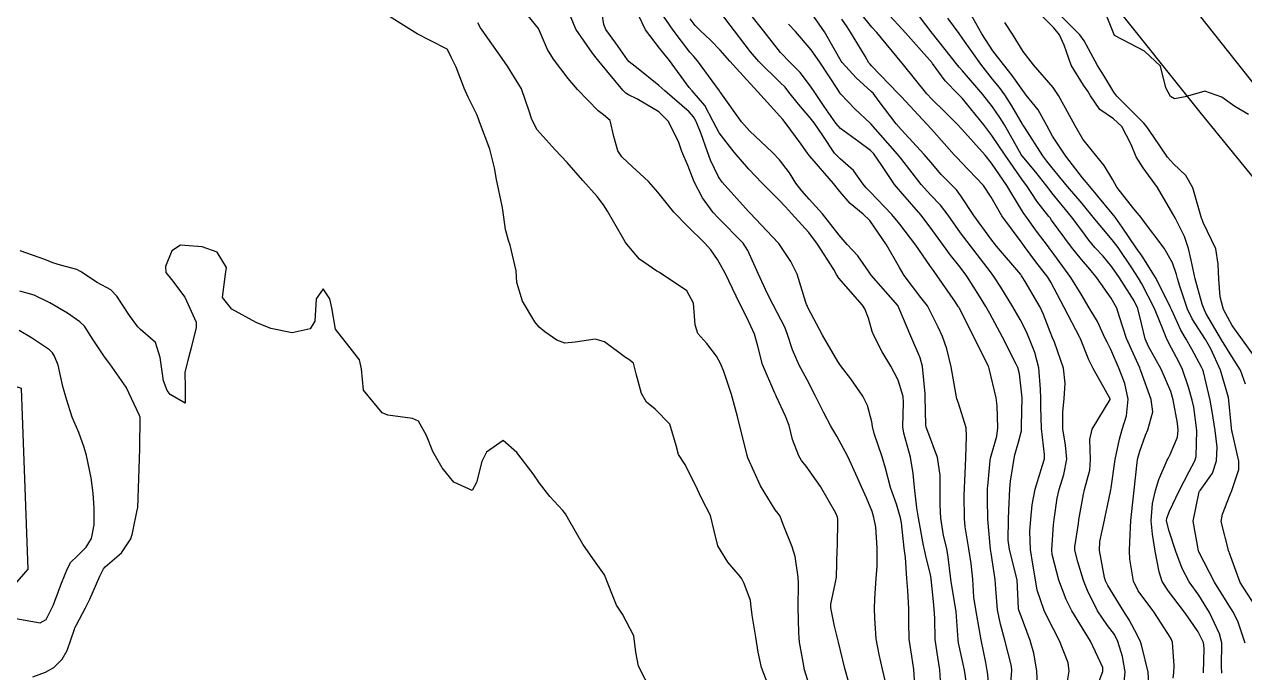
# Model space of a CAD drawing. Header units: metres. Extents: x 298520 to 308411, y 7433745 to 7450750.
# Drawn here: x 300155.9 to 300236.3, y 7449014.9 to 7449057.6 of the extents above; entities that cross this region are included whole.
import ezdxf

# ---------------------------------------------------------------- set-up
doc = ezdxf.new("R2010")
doc.units = ezdxf.units.M
doc.header["$LTSCALE"] = 10
for name, color, linetype in [('Curvas de Nivel 1m', 11, 'Continuous'), ('Curvas de Nivel 5m', 15, 'Continuous'), ('Hidrografia', 140, 'Continuous'), ('Linha Férrea', 251, 'TRACKS')]:
    doc.layers.add(name, color=color, linetype=linetype)
doc.linetypes.add('TRACKS', pattern='A,0.15,[130,ltypeshp.shx,S=0.25,R=0,X=0,Y=0],0.15', length=0.3)

msp = doc.modelspace()

# ---------------------------------------------------------------- linework, layer by layer
at = {"layer": 'Curvas de Nivel 1m', "flags": 128}
for points, elevation in [([(300210.244, 7449014.114), (300209.968, 7449015.123), (300209.538, 7449016.859), (300209.472, 7449017.128), (300209.285, 7449017.928), (300209.052, 7449019.133), (300209.052, 7449019.386), (300209.319, 7449020.714), (300209.397, 7449021.055), (300209.409, 7449021.129), (300209.464, 7449023.006), (300209.471, 7449023.129), (300209.493, 7449025.007), (300209.472, 7449025.129), (300209.375, 7449025.383), (300208.368, 7449027.14), (300207.406, 7449028.492), (300207.117, 7449028.861), (300206.926, 7449029.157), (300206.521, 7449030.251), (300206.286, 7449031.167), (300206.056, 7449031.778), (300205.462, 7449033.054), (300205.406, 7449033.181), (300205.348, 7449033.298), (300204.539, 7449035.19), (300204.211, 7449036.488), (300204.007, 7449037.195), (300203.523, 7449038.244), (300203.037, 7449039.205), (300202.556, 7449040.202), (300202.065, 7449041.215), (300201.572, 7449042.132), (300201.123, 7449042.772), (300200.699, 7449043.233), (300199.599, 7449044.317), (300198.687, 7449045.259), (300197.626, 7449046.575), (300197.02, 7449047.276), (300195.645, 7449048.534), (300195.248, 7449048.895), (300194.99, 7449049.3), (300194.738, 7449050.233), (300194.478, 7449051.308), (300194.043, 7449051.671), (300193.689, 7449051.936), (300192.337, 7449053.334), (300191.714, 7449054.072), (300190.754, 7449055.355), (300190.364, 7449055.985), (300189.753, 7449057.37), (300188.129, 7449059.386)], 694), ([(300214.597, 7449013.702), (300214.506, 7449015.067), (300214.389, 7449015.941), (300214.213, 7449017.071), (300214.177, 7449018.184), (300214.183, 7449019.071), (300214.112, 7449020.275), (300214.053, 7449021.073), (300213.958, 7449022.453), (300213.888, 7449023.075), (300213.697, 7449024.748), (300213.638, 7449025.077), (300213.382, 7449025.966), (300213.08, 7449026.774), (300212.974, 7449027.086), (300212.659, 7449028.344), (300212.435, 7449029.095), (300211.909, 7449030.63), (300211.792, 7449031.105), (300211.74, 7449031.4), (300211.457, 7449032.479), (300211.156, 7449033.113), (300210.363, 7449034.238), (300209.678, 7449035.128), (300209.496, 7449035.399), (300208.503, 7449037.14), (300207.531, 7449038.961), (300207.472, 7449039.091), (300207.445, 7449039.151), (300207.394, 7449039.293), (300206.826, 7449041.161), (300206.407, 7449042.003), (300205.609, 7449043.18), (300205.583, 7449043.212), (300203.698, 7449045.199), (300203.614, 7449045.291), (300201.882, 7449047.218), (300201.636, 7449047.571), (300201.096, 7449048.677), (300200.901, 7449049.231), (300200.488, 7449050.421), (300200.15, 7449051.243), (300199.983, 7449051.542), (300199.689, 7449051.861), (300198.095, 7449053.266), (300197.708, 7449053.609), (300196.22, 7449054.791), (300195.731, 7449055.175), (300195.631, 7449055.292), (300194.851, 7449056.41), (300194.204, 7449057.313), (300194.073, 7449057.632), (300193.81, 7449059.319)], 696), ([(300216.299, 7449013.987), (300216.242, 7449015.045), (300216.1, 7449015.886), (300215.93, 7449017.05), (300215.895, 7449018.449), (300215.865, 7449019.052), (300215.808, 7449019.552), (300215.659, 7449021.055), (300215.614, 7449021.344), (300215.337, 7449022.453), (300215.192, 7449023.062), (300215.159, 7449023.249), (300214.819, 7449025.066), (300214.71, 7449025.736), (300214.566, 7449027.068), (300214.466, 7449028.005), (300214.289, 7449029.071), (300213.855, 7449030.658), (300213.786, 7449031.077), (300213.842, 7449032.693), (300213.813, 7449033.076), (300213.479, 7449034.158), (300213.002, 7449035.087), (300212.435, 7449036.029), (300211.879, 7449037.105), (300211.778, 7449037.368), (300211.524, 7449038.254), (300211.292, 7449038.865), (300211.121, 7449039.106), (300209.559, 7449040.895), (300209.418, 7449041.131), (300209.241, 7449041.458), (300208.164, 7449043.144), (300207.594, 7449043.899), (300206.439, 7449045.168), (300206.047, 7449045.603), (300205.622, 7449046.072), (300204.497, 7449047.191), (300203.642, 7449048.093), (300202.677, 7449049.21), (300201.672, 7449050.487), (300201.285, 7449051.226), (300200.74, 7449052.281), (300199.903, 7449053.247), (300199.706, 7449053.47), (300198.395, 7449055.263), (300197.741, 7449056.078), (300196.811, 7449057.279), (300195.965, 7449059.094)], 697), ([(300217.964, 7449014.3), (300217.862, 7449015.024), (300217.466, 7449016.833), (300217.436, 7449017.028), (300217.301, 7449018.877), (300217.28, 7449019.03), (300216.993, 7449020.708), (300216.951, 7449021.036), (300216.787, 7449022.488), (300216.685, 7449023.04), (300216.484, 7449023.915), (300216.305, 7449025.046), (300216.254, 7449025.919), (300216.252, 7449027.047), (300216.253, 7449027.899), (300216.079, 7449029.05), (300215.438, 7449030.763), (300215.335, 7449031.061), (300215.319, 7449031.187), (300215.273, 7449033.062), (300215.263, 7449033.265), (300215.083, 7449035.064), (300214.926, 7449035.638), (300214.325, 7449037.072), (300213.531, 7449038.928), (300213.486, 7449039.034), (300213.455, 7449039.081), (300212.816, 7449039.815), (300211.698, 7449041.099), (300211.565, 7449041.284), (300210.825, 7449042.361), (300210.125, 7449043.122), (300209.592, 7449043.725), (300208.489, 7449045.141), (300207.623, 7449046.11), (300207.123, 7449046.652), (300206.741, 7449047.163), (300206.306, 7449047.837), (300205.648, 7449048.705), (300205.193, 7449049.185), (300203.674, 7449050.61), (300203.145, 7449051.205), (300201.787, 7449053.134), (300201.727, 7449053.22), (300201.703, 7449053.255), (300200.248, 7449055.242), (300200.005, 7449055.515), (300199.738, 7449055.806), (300198.644, 7449057.261), (300197.765, 7449058.527)], 698), ([(300231.628, 7449014.483), (300231.669, 7449014.864), (300231.698, 7449015.304), (300231.579, 7449016.865), (300231.491, 7449017.082), (300231.279, 7449017.432), (300230.344, 7449018.879), (300229.313, 7449020.249), (300229.009, 7449020.895), (300228.774, 7449022.336), (300228.741, 7449022.899), (300228.757, 7449023.494), (300228.833, 7449024.898), (300228.997, 7449026.504), (300229.052, 7449026.895), (300229.244, 7449028.725), (300229.267, 7449028.892), (300229.292, 7449029.014), (300229.422, 7449029.472), (300229.802, 7449030.522), (300229.959, 7449030.885), (300230.272, 7449032.065), (300230.164, 7449032.883), (300229.491, 7449034.785), (300229.451, 7449034.89), (300229.416, 7449034.968), (300228.552, 7449036.9), (300228.081, 7449038.351), (300227.899, 7449038.906), (300227.543, 7449039.574), (300226.591, 7449040.925), (300226.126, 7449041.489), (300225.575, 7449042.116), (300224.907, 7449042.947), (300223.601, 7449044.731), (300223.505, 7449044.865), (300223.426, 7449044.963), (300222.633, 7449045.985), (300221.962, 7449046.985), (300221.821, 7449047.174), (300221.637, 7449047.417), (300220.548, 7449049.001), (300219.672, 7449050.3), (300219.134, 7449051.015), (300217.7, 7449052.776), (300217.578, 7449052.908), (300217.442, 7449053.034), (300216.577, 7449053.913), (300215.751, 7449055.06), (300215.723, 7449055.096), (300213.978, 7449057.078), (300213.755, 7449057.328), (300212.13, 7449059.096)], 706), ([(300233.625, 7449014.836), (300233.663, 7449016.442), (300233.614, 7449016.837), (300233.28, 7449017.555), (300232.751, 7449018.312), (300232.365, 7449018.854), (300231.313, 7449020.234), (300230.895, 7449020.874), (300230.691, 7449021.514), (300230.431, 7449022.879), (300230.251, 7449023.99), (300230.163, 7449024.882), (300230.249, 7449026.017), (300230.461, 7449026.879), (300230.679, 7449027.598), (300231.217, 7449028.872), (300231.287, 7449028.999), (300231.419, 7449029.26), (300231.902, 7449030.397), (300231.958, 7449030.862), (300231.906, 7449031.322), (300231.624, 7449032.868), (300231.471, 7449033.413), (300230.833, 7449034.877), (300230.002, 7449036.391), (300229.773, 7449036.887), (300229.523, 7449037.904), (300229.282, 7449038.893), (300229.048, 7449039.387), (300228.085, 7449040.905), (300227.57, 7449041.649), (300227.006, 7449042.347), (300226.462, 7449042.927), (300226.053, 7449043.399), (300225.594, 7449044.037), (300224.927, 7449044.947), (300223.626, 7449046.522), (300223.433, 7449046.765), (300223.285, 7449046.965), (300222.553, 7449047.888), (300221.653, 7449048.963), (300221.632, 7449048.99), (300221.599, 7449049.045), (300220.488, 7449051.002), (300220.186, 7449051.501), (300219.695, 7449052.21), (300219.059, 7449053.016), (300217.718, 7449054.584), (300217.512, 7449054.824), (300217.336, 7449055.036), (300215.753, 7449057.038), (300215.736, 7449057.06), (300215.667, 7449057.147), (300214.195, 7449059.076)], 707), ([(300236.378, 7449016.809), (300235.904, 7449018.197), (300235.601, 7449018.817), (300235.3, 7449019.306), (300234.349, 7449020.83), (300233.342, 7449022.778), (300233.321, 7449022.819), (300233.314, 7449022.84), (300233.294, 7449022.89), (300232.932, 7449024.847), (300233.344, 7449026.792), (300233.366, 7449026.84), (300233.393, 7449026.882), (300234.208, 7449028.029), (300234.478, 7449028.829), (300234.52, 7449029.736), (300234.399, 7449030.83), (300234.205, 7449032.083), (300234.073, 7449032.834), (300233.613, 7449034.717), (300233.573, 7449034.839), (300233.495, 7449035.008), (300232.859, 7449036.203), (300232.478, 7449036.856), (300232.127, 7449037.469), (300231.532, 7449038.772), (300231.488, 7449038.87), (300231.451, 7449038.954), (300230.506, 7449040.881), (300229.577, 7449042.346), (300229.189, 7449042.894), (300228.252, 7449044.248), (300227.8, 7449044.908), (300227.607, 7449045.159), (300226.126, 7449046.933), (300225.905, 7449047.205), (300225.639, 7449047.523), (300224.538, 7449048.951), (300223.673, 7449050.27), (300223.296, 7449050.966), (300222.717, 7449051.998), (300221.937, 7449052.978), (300221.706, 7449053.27), (300221.001, 7449054.276), (300220.436, 7449054.999), (300219.736, 7449055.893), (300219.003, 7449057.017), (300218.011, 7449058.787)], 709), ([(300236.39, 7449033.9), (300236.054, 7449034.814), (300235.502, 7449035.726), (300234.806, 7449036.827), (300233.779, 7449038.589), (300233.657, 7449038.839), (300233.538, 7449039.168), (300233.08, 7449040.847), (300232.806, 7449042.082), (300232.63, 7449042.854), (300232.366, 7449043.634), (300231.754, 7449044.868), (300231.607, 7449045.14), (300230.597, 7449046.88), (300229.646, 7449048.178), (300229.185, 7449048.895), (300228.849, 7449049.714), (300228.238, 7449050.904), (300227.688, 7449051.409), (300226.784, 7449052.014), (300226.159, 7449052.933), (300226.001, 7449053.231), (300225.71, 7449053.628), (300224.902, 7449054.948), (300224.432, 7449056.263), (300224.12, 7449056.956), (300223.757, 7449057.411), (300222.211, 7449058.976)], 711), ([(300237.495, 7449035.019), (300236.198, 7449036.813), (300235.522, 7449037.765), (300234.953, 7449038.826), (300234.721, 7449039.652), (300234.637, 7449040.829), (300234.591, 7449041.811), (300234.442, 7449042.831), (300233.6, 7449044.561), (300233.527, 7449044.766), (300233.502, 7449044.842), (300233.44, 7449045.007), (300232.92, 7449046.851), (300232.462, 7449047.678), (300231.649, 7449048.446), (300231.246, 7449048.874), (300230.317, 7449050.24), (300229.881, 7449050.888), (300229.685, 7449051.116), (300227.902, 7449052.908), (300227.706, 7449053.173), (300227.055, 7449054.259), (300226.636, 7449054.926), (300225.747, 7449056.557), (300225.461, 7449056.943), (300223.77, 7449058.652)], 712), ([(300205.224, 7449013.246), (300204.467, 7449015.188), (300204.24, 7449016.214), (300204.101, 7449017.192), (300203.848, 7449018.641), (300203.79, 7449019.195), (300203.737, 7449019.626), (300203.318, 7449020.745), (300203.169, 7449021.05), (300203.064, 7449021.204), (300202.259, 7449022.143), (300201.59, 7449023.218), (300201.358, 7449024.22), (300201.099, 7449025.224), (300200.516, 7449026.365), (300200.122, 7449027.239), (300199.413, 7449028.617), (300199.001, 7449029.254), (300198.845, 7449029.839), (300198.429, 7449031.26), (300197.453, 7449032.254), (300196.886, 7449032.707), (300196.564, 7449033.283), (300196.2, 7449034.571), (300196.018, 7449035.292), (300195.718, 7449035.52), (300195.497, 7449035.667), (300194.123, 7449036.697), (300193.508, 7449036.872), (300192.174, 7449036.666), (300191.505, 7449036.595), (300190.969, 7449036.809), (300190.177, 7449037.36), (300189.813, 7449037.663), (300189.519, 7449038.008), (300188.708, 7449039.378), (300188.327, 7449040.607), (300188.284, 7449041.383), (300187.902, 7449043.064), (300187.785, 7449043.388), (300187.594, 7449044.114), (300187.401, 7449045.392), (300187.356, 7449045.652), (300187, 7449047.396), (300186.858, 7449048.181), (300186.547, 7449049.401), (300185.879, 7449051.209), (300185.8, 7449051.409), (300185.686, 7449051.7), (300185.113, 7449052.835), (300184.847, 7449053.423), (300184.336, 7449054.819), (300184.023, 7449055.436), (300183.929, 7449055.631), (300183.739, 7449055.999), (300182.61, 7449056.586), (300181.748, 7449057.017), (300181.059, 7449057.467), (300179.761, 7449058.281)], 692), ([(300207.893, 7449013.143), (300207.293, 7449015.108), (300207.282, 7449015.15), (300207.254, 7449015.297), (300206.975, 7449016.86), (300206.944, 7449017.155), (300206.928, 7449017.506), (300206.878, 7449019.156), (300206.902, 7449020.74), (300206.898, 7449021.156), (300206.699, 7449022.522), (300206.501, 7449023.163), (300205.905, 7449024.632), (300205.697, 7449025.175), (300205.566, 7449025.369), (300205.377, 7449025.607), (300204.405, 7449027.19), (300203.578, 7449029.04), (300203.522, 7449029.199), (300203.427, 7449029.561), (300203.022, 7449031.204), (300202.885, 7449031.769), (300202.48, 7449033.21), (300201.974, 7449034.727), (300201.776, 7449035.217), (300201.498, 7449035.754), (300200.858, 7449036.581), (300200.273, 7449037.239), (300200.09, 7449037.812), (300199.993, 7449039.243), (300199.545, 7449040.064), (300197.734, 7449041.268), (300197.564, 7449041.357), (300196.427, 7449042.142), (300195.581, 7449043.128), (300195.466, 7449043.301), (300195.291, 7449043.599), (300194.318, 7449045.309), (300194.044, 7449045.74), (300193.623, 7449046.291), (300192.695, 7449047.329), (300191.645, 7449048.533), (300191.256, 7449048.953), (300190.863, 7449049.352), (300189.673, 7449050.681), (300189.312, 7449051.374), (300189.151, 7449051.913), (300188.635, 7449053.381), (300187.725, 7449054.876), (300187.363, 7449055.394), (300186.422, 7449056.727), (300185.945, 7449057.408), (300185.756, 7449057.741)], 693), ([(300219.569, 7449013.007), (300219.373, 7449014.887), (300219.353, 7449015.009), (300219.258, 7449015.518), (300218.959, 7449017.013), (300218.893, 7449017.4), (300218.598, 7449019.017), (300218.483, 7449019.847), (300218.399, 7449021.019), (300218.298, 7449022.055), (300218.145, 7449023.022), (300217.903, 7449024.487), (300217.851, 7449025.025), (300217.843, 7449026.571), (300217.85, 7449027.025), (300217.931, 7449028.502), (300217.947, 7449029.025), (300217.99, 7449030.47), (300217.965, 7449031.025), (300217.459, 7449032.651), (300217.353, 7449032.923), (300217.337, 7449033.032), (300217.317, 7449033.18), (300216.973, 7449035.038), (300216.699, 7449036.237), (300216.41, 7449037.047), (300216.121, 7449037.653), (300215.531, 7449038.856), (300215.41, 7449039.061), (300214.984, 7449039.623), (300213.89, 7449041.077), (300213.568, 7449041.593), (300212.704, 7449043.089), (300211.607, 7449044.698), (300211.172, 7449045.107), (300210.317, 7449045.816), (300209.628, 7449046.617), (300209.227, 7449047.134), (300207.651, 7449048.937), (300207.563, 7449049.063), (300207.502, 7449049.152), (300207.083, 7449049.737), (300206.025, 7449051.175), (300205.87, 7449051.363), (300205.687, 7449051.583), (300204.228, 7449053.195), (300203.711, 7449053.743), (300202.373, 7449055.214), (300201.74, 7449055.941), (300201.114, 7449056.597), (300200.413, 7449057.24), (300200.087, 7449057.576), (300199.76, 7449058.008)], 699), ([(300222.685, 7449013.514), (300222.636, 7449014.969), (300222.436, 7449016.144), (300222.183, 7449016.976), (300221.528, 7449018.758), (300221.44, 7449018.988), (300221.412, 7449019.097), (300221.323, 7449020.99), (300220.819, 7449022.995), (300220.749, 7449023.599), (300220.769, 7449024.996), (300220.787, 7449025.588), (300220.846, 7449026.995), (300220.898, 7449027.495), (300221.131, 7449028.993), (300221.185, 7449029.223), (300221.429, 7449030.077), (300221.62, 7449030.807), (300221.628, 7449030.987), (300221.624, 7449031.167), (300221.671, 7449032.987), (300221.487, 7449034.569), (300221.367, 7449034.991), (300221.274, 7449035.213), (300220.367, 7449037.001), (300219.528, 7449038.565), (300219.274, 7449039.013), (300218.855, 7449039.706), (300218.009, 7449041.026), (300217.569, 7449041.621), (300216.941, 7449042.404), (300216.464, 7449043.047), (300215.601, 7449044.259), (300214.97, 7449045.066), (300213.628, 7449046.608), (300213.249, 7449047.084), (300212.415, 7449048.323), (300211.87, 7449049.098), (300211.656, 7449049.323), (300210.896, 7449049.88), (300209.678, 7449050.78), (300209.364, 7449051.133), (300208.604, 7449052.23), (300207.985, 7449053.147), (300207.707, 7449053.57), (300207.014, 7449054.459), (300206.308, 7449055.171), (300205.732, 7449055.782), (300204.614, 7449057.191), (300203.764, 7449058.265)], 701), ([(300226.504, 7449013.657), (300226.99, 7449014.923), (300226.984, 7449015.195), (300226.18, 7449016.931), (300225.287, 7449018.373), (300224.932, 7449018.944), (300224.568, 7449019.684), (300224.084, 7449020.952), (300223.638, 7449022.659), (300223.611, 7449022.957), (300223.72, 7449024.604), (300223.763, 7449024.956), (300223.963, 7449026.379), (300224.095, 7449026.953), (300224.418, 7449027.934), (300224.598, 7449028.948), (300224.51, 7449029.866), (300224.352, 7449030.951), (300224.346, 7449032.059), (300224.424, 7449032.95), (300224.495, 7449033.933), (300224.384, 7449034.951), (300223.791, 7449036.677), (300223.673, 7449036.958), (300223.517, 7449037.354), (300223.067, 7449038.505), (300222.839, 7449038.97), (300221.862, 7449040.682), (300221.672, 7449040.988), (300221.629, 7449041.054), (300221.564, 7449041.131), (300219.971, 7449043.006), (300219.59, 7449043.484), (300218.477, 7449045.021), (300217.626, 7449046.317), (300217.327, 7449046.731), (300217.032, 7449047.039), (300216.328, 7449047.738), (300215.648, 7449048.541), (300215.203, 7449049.065), (300213.677, 7449050.695), (300213.342, 7449051.083), (300212.23, 7449052.563), (300211.825, 7449053.099), (300211.704, 7449053.219), (300210.703, 7449054.105), (300209.785, 7449055.129), (300209.724, 7449055.223), (300208.633, 7449057.141), (300207.765, 7449058.373)], 703), ([(300228.344, 7449013.795), (300228.465, 7449014.902), (300228.285, 7449015.926), (300227.977, 7449016.909), (300227.744, 7449017.38), (300227.284, 7449017.979), (300226.626, 7449018.927), (300225.962, 7449020.285), (300225.715, 7449020.936), (300225.335, 7449022.166), (300225.144, 7449022.942), (300225.137, 7449023.151), (300225.369, 7449024.698), (300225.4, 7449024.912), (300225.407, 7449024.94), (300225.701, 7449026.626), (300225.774, 7449026.936), (300226.117, 7449028.221), (300226.175, 7449028.932), (300226.12, 7449030.246), (300226.279, 7449030.927), (300227.463, 7449032.877), (300227.472, 7449032.9), (300227.463, 7449032.936), (300226.355, 7449034.927), (300226.068, 7449035.501), (300225.512, 7449036.891), (300225.495, 7449036.94), (300225.475, 7449036.979), (300224.436, 7449038.951), (300223.558, 7449040.63), (300223.348, 7449040.963), (300222.569, 7449041.971), (300221.814, 7449042.987), (300221.718, 7449043.122), (300221.587, 7449043.288), (300220.323, 7449045.003), (300219.625, 7449046.236), (300219.114, 7449047.015), (300217.648, 7449048.547), (300217.409, 7449048.792), (300217.187, 7449049.037), (300215.678, 7449050.725), (300215.369, 7449051.063), (300213.701, 7449052.859), (300213.492, 7449053.082), (300211.721, 7449054.916), (300211.63, 7449055.009), (300211.554, 7449055.103), (300211.297, 7449055.539), (300210.346, 7449057.121), (300210.11, 7449057.478), (300209.761, 7449057.979)], 704), ([(300234.828, 7449014.824), (300234.813, 7449015.269), (300234.832, 7449016.824), (300234.687, 7449017.418), (300234.011, 7449018.833), (300233.31, 7449019.96), (300232.684, 7449020.85), (300232.208, 7449021.733), (300231.799, 7449022.863), (300231.363, 7449024.192), (300231.192, 7449024.872), (300231.2, 7449025.046), (300231.379, 7449025.517), (300232.013, 7449026.861), (300232.68, 7449028.125), (300233.055, 7449028.845), (300233.132, 7449029.129), (300233.189, 7449030.844), (300232.987, 7449032.376), (300232.876, 7449032.849), (300232.63, 7449033.699), (300232.235, 7449034.859), (300232.003, 7449035.367), (300231.507, 7449036.264), (300231.204, 7449036.873), (300231.011, 7449037.383), (300230.391, 7449038.881), (300229.557, 7449040.523), (300229.336, 7449040.892), (300228.886, 7449041.58), (300227.994, 7449042.906), (300227.588, 7449043.43), (300226.908, 7449044.232), (300226.353, 7449044.929), (300225.616, 7449045.827), (300224.651, 7449046.95), (300223.645, 7449048.181), (300223.295, 7449048.611), (300223.03, 7449048.969), (300221.811, 7449050.858), (300221.73, 7449050.989), (300221.713, 7449051.019), (300221.684, 7449051.063), (300220.976, 7449052.271), (300220.514, 7449052.998), (300220.177, 7449053.472), (300219.713, 7449054.034), (300218.926, 7449055.018), (300217.748, 7449056.695), (300217.518, 7449057.034), (300216.76, 7449058.043)], 708), ([(300236.588, 7449051.703), (300235.697, 7449052.23), (300234.823, 7449052.829), (300233.707, 7449053.242), (300232.411, 7449052.859), (300231.702, 7449052.734), (300231.455, 7449052.872), (300231.135, 7449053.449), (300230.785, 7449054.879), (300229.738, 7449055.865), (300227.753, 7449056.91), (300227.178, 7449058.33)], 713), ([(300224.55, 7449013.63), (300224.769, 7449014.945), (300224.705, 7449015.499), (300224.12, 7449016.952), (300223.297, 7449018.586), (300223.117, 7449018.963), (300222.654, 7449020.308), (300222.536, 7449020.972), (300222.369, 7449022.01), (300222.205, 7449022.977), (300222.169, 7449024.17), (300222.24, 7449024.977), (300222.33, 7449025.924), (300222.511, 7449026.973), (300223.003, 7449028.56), (300223.128, 7449028.964), (300223.136, 7449029.245), (300222.928, 7449030.968), (300222.891, 7449032.402), (300222.885, 7449032.969), (300222.864, 7449033.577), (300222.77, 7449034.971), (300222.508, 7449035.979), (300222.1, 7449036.981), (300221.922, 7449037.389), (300221.525, 7449038.174), (300221.057, 7449038.995), (300220.252, 7449040.304), (300219.783, 7449041.008), (300219.566, 7449041.308), (300218.244, 7449043.023), (300217.596, 7449043.892), (300216.78, 7449045.042), (300216.272, 7449045.703), (300215.626, 7449046.384), (300215.009, 7449047.066), (300213.65, 7449048.823), (300213.444, 7449049.082), (300211.683, 7449051.075), (300211.659, 7449051.1), (300210.635, 7449052.058), (300209.702, 7449053.042), (300209.638, 7449053.131), (300209.493, 7449053.344), (300208.309, 7449055.144), (300207.735, 7449055.971), (300206.716, 7449057.166), (300206.244, 7449057.659)], 702), ([(300197.227, 7449013.566), (300196.359, 7449015.283), (300196.184, 7449016.208), (300196.038, 7449017.289), (300195.294, 7449018.726), (300194.907, 7449019.304), (300194.641, 7449019.975), (300194.109, 7449021.312), (300193.334, 7449022.398), (300192.677, 7449023.327), (300191.765, 7449024.938), (300191.547, 7449025.338), (300191.375, 7449025.564), (300190.504, 7449026.473), (300189.818, 7449027.364), (300189.402, 7449027.983), (300188.341, 7449029.381), (300187.431, 7449030.168), (300186.333, 7449029.406), (300186.023, 7449028.802), (300185.669, 7449027.416), (300185.388, 7449026.879), (300184.177, 7449027.432), (300183.407, 7449028.384), (300182.798, 7449029.446), (300182.378, 7449030.506), (300181.854, 7449031.456), (300181.445, 7449031.639), (300179.816, 7449031.854), (300179.448, 7449032), (300178.219, 7449033.502), (300178.079, 7449034.909), (300177.943, 7449035.506), (300177.499, 7449036.093), (300176.36, 7449037.522), (300176.118, 7449038.941), (300176.003, 7449039.525), (300175.55, 7449040.199), (300175.091, 7449039.537), (300175.005, 7449038.053), (300174.689, 7449037.542), (300173.51, 7449037.292), (300172.098, 7449037.574), (300171.516, 7449037.808), (300171.134, 7449037.968), (300169.532, 7449038.857), (300168.921, 7449039.609), (300169.114, 7449041.162), (300169.182, 7449041.606), (300168.566, 7449042.609), (300167.576, 7449042.966), (300166.15, 7449043.071), (300165.573, 7449042.699), (300165.158, 7449041.656), (300165.171, 7449041.268), (300165.554, 7449040.806), (300166.43, 7449039.641), (300167.171, 7449037.981), (300167.189, 7449037.633), (300166.85, 7449036.286), (300166.665, 7449035.638), (300166.432, 7449034.687), (300166.465, 7449033.64), (300166.456, 7449032.637), (300165.459, 7449033.214), (300165.278, 7449033.47), (300165.193, 7449033.654), (300165.021, 7449034.106), (300164.809, 7449035.66), (300164.492, 7449036.654), (300163.511, 7449037.511), (300163.342, 7449037.682), (300162.774, 7449038.438), (300161.946, 7449039.696), (300161.547, 7449040.125), (300160.647, 7449040.614), (300159.559, 7449041.339), (300159.3, 7449041.464), (300158.232, 7449041.74), (300157.729, 7449041.912), (300157.565, 7449041.972), (300157.2, 7449042.12), (300155.572, 7449042.699)], 691), ([(300155.283, 7449018.439), (300156.884, 7449018.149), (300157.282, 7449018.359), (300157.756, 7449019.285), (300157.928, 7449019.744), (300158.289, 7449020.764), (300158.695, 7449021.736), (300158.923, 7449022.14), (300159.335, 7449022.544), (300159.917, 7449023.141), (300160.28, 7449023.711), (300160.462, 7449024.608), (300160.449, 7449025.709), (300160.392, 7449026.701), (300160.264, 7449027.711), (300159.951, 7449029.178), (300159.8, 7449029.716), (300159.433, 7449030.706), (300159.125, 7449031.41), (300159.007, 7449031.727), (300158.631, 7449032.909), (300158.39, 7449033.736), (300158.082, 7449035.143), (300157.84, 7449035.745), (300157.704, 7449035.955), (300157.497, 7449036.163), (300156.311, 7449036.956), (300155.51, 7449037.443)], 689)]:
    msp.add_lwpolyline(points, dxfattribs=dict(at, elevation=elevation))
at = {"layer": 'Curvas de Nivel 5m', "flags": 128}
for points, elevation in [([(300212.815, 7449013.501), (300212.441, 7449015.092), (300212.222, 7449016.055), (300212.029, 7449017.099), (300211.943, 7449018.45), (300211.929, 7449019.101), (300211.937, 7449019.728), (300212.037, 7449021.099), (300212.088, 7449021.857), (300212.104, 7449023.099), (300212.002, 7449024.462), (300211.883, 7449025.102), (300211.76, 7449025.487), (300211.386, 7449026.388), (300211.071, 7449027.113), (300210.811, 7449027.704), (300210.171, 7449029.122), (300209.433, 7449030.468), (300209.045, 7449031.134), (300208.575, 7449032.015), (300208.002, 7449033.145), (300207.478, 7449034.176), (300206.959, 7449035.158), (300206.503, 7449036.165), (300206.184, 7449037.17), (300206.003, 7449037.657), (300205.527, 7449038.584), (300205.207, 7449039.183), (300204.869, 7449039.861), (300204.256, 7449041.193), (300203.578, 7449042.722), (300203.25, 7449043.203), (300201.608, 7449044.881), (300201.278, 7449045.225), (300200.577, 7449046.19), (300200.029, 7449047.244), (300199.92, 7449047.53), (300199.643, 7449048.295), (300199.222, 7449049.254), (300199.005, 7449049.914), (300198.32, 7449051.264), (300197.689, 7449051.863), (300196.248, 7449052.734), (300195.7, 7449053), (300195.516, 7449053.108), (300195.315, 7449053.296), (300193.731, 7449055.223), (300193.652, 7449055.321), (300193.321, 7449055.74), (300192.222, 7449057.335), (300191.764, 7449058.453)], 695), ([(300220.847, 7449013.375), (300220.991, 7449014.993), (300220.961, 7449015.288), (300220.51, 7449016.998), (300220.229, 7449018.06), (300220.04, 7449019.003), (300219.936, 7449020.385), (300219.887, 7449021.004), (300219.615, 7449022.732), (300219.577, 7449023.008), (300219.402, 7449024.98), (300219.401, 7449025.01), (300219.386, 7449026.277), (300219.38, 7449027.01), (300219.377, 7449027.027), (300219.395, 7449027.172), (300219.552, 7449028.868), (300219.575, 7449029.008), (300219.982, 7449030.457), (300220.052, 7449031.004), (300220.006, 7449032.456), (300219.944, 7449033.005), (300219.492, 7449034.925), (300219.466, 7449035.01), (300219.443, 7449035.061), (300218.474, 7449037.02), (300217.531, 7449038.88), (300217.479, 7449038.978), (300217.451, 7449039.031), (300217.271, 7449039.3), (300216.063, 7449041.052), (300215.853, 7449041.343), (300215.57, 7449041.735), (300214.648, 7449043.069), (300213.604, 7449044.456), (300213.071, 7449045.085), (300211.628, 7449046.587), (300211.371, 7449046.845), (300211.174, 7449047.107), (300210.533, 7449048.008), (300209.649, 7449048.766), (300209.293, 7449049.134), (300208.509, 7449050.303), (300207.946, 7449051.147), (300207.686, 7449051.483), (300206.901, 7449052.367), (300206.278, 7449053.171), (300206.021, 7449053.49), (300205.709, 7449053.8), (300204.291, 7449055.194), (300203.739, 7449055.834), (300202.687, 7449057.211), (300201.765, 7449058.421)], 700), ([(300230.009, 7449014.115), (300229.975, 7449014.883), (300229.553, 7449016.604), (300229.461, 7449016.888), (300229.277, 7449017.31), (300228.729, 7449018.34), (300228.376, 7449018.904), (300227.318, 7449020.604), (300227.17, 7449020.922), (300227.103, 7449021.144), (300226.758, 7449022.926), (300226.776, 7449023.502), (300227.095, 7449024.923), (300227.146, 7449025.151), (300227.387, 7449026.287), (300227.513, 7449026.918), (300227.53, 7449027.053), (300227.799, 7449028.914), (300228.074, 7449030.263), (300228.258, 7449030.902), (300228.545, 7449031.806), (300228.662, 7449032.898), (300228.441, 7449033.938), (300228.067, 7449034.904), (300227.506, 7449036.177), (300227.261, 7449036.664), (300227.147, 7449036.915), (300226.639, 7449038.038), (300226.084, 7449038.932), (300225.546, 7449039.828), (300224.875, 7449040.947), (300223.581, 7449042.719), (300223.474, 7449042.854), (300223.391, 7449042.963), (300222.618, 7449043.999), (300221.895, 7449044.986), (300221.777, 7449045.15), (300221.617, 7449045.402), (300220.654, 7449047), (300219.648, 7449048.485), (300219.221, 7449049.014), (300217.678, 7449050.735), (300217.408, 7449051.034), (300216.542, 7449051.898), (300215.699, 7449052.711), (300215.374, 7449053.063), (300213.826, 7449054.975), (300213.741, 7449055.08), (300213.723, 7449055.103), (300212.071, 7449057.097), (300211.757, 7449057.463), (300211.026, 7449058.371)], 705), ([(300237.294, 7449018.867), (300236.049, 7449020.813), (300235.342, 7449022.746), (300235.322, 7449022.82), (300235.304, 7449022.859), (300234.793, 7449024.826), (300234.881, 7449025.322), (300235.391, 7449026.604), (300235.451, 7449026.761), (300235.473, 7449026.819), (300235.958, 7449028.264), (300235.958, 7449028.815), (300235.506, 7449030.755), (300235.495, 7449030.819), (300235.447, 7449031.242), (300235.301, 7449032.822), (300235.272, 7449033.016), (300234.742, 7449034.828), (300234.114, 7449036.227), (300233.762, 7449036.838), (300233.517, 7449037.227), (300232.883, 7449038.206), (300232.577, 7449038.854), (300232.052, 7449040.366), (300231.907, 7449040.865), (300231.836, 7449041.136), (300231.573, 7449041.896), (300231.022, 7449042.876), (300229.602, 7449044.771), (300229.503, 7449044.891), (300229.032, 7449045.475), (300227.916, 7449046.907), (300227.638, 7449047.381), (300227.068, 7449048.339), (300226.586, 7449048.926), (300225.67, 7449050.072), (300225.159, 7449050.945), (300224.53, 7449052.116), (300224.066, 7449052.956), (300223.708, 7449053.47), (300222.407, 7449054.973), (300221.736, 7449055.854), (300221.034, 7449056.991), (300220.523, 7449057.761)], 710), ([(300156.415, 7449014.585), (300157.244, 7449014.88), (300157.79, 7449015.202), (300158.339, 7449015.739), (300158.68, 7449016.314), (300159.154, 7449017.731), (300159.188, 7449017.818), (300159.277, 7449018.011), (300159.882, 7449019.133), (300160.164, 7449019.717), (300160.828, 7449021.217), (300161.073, 7449021.704), (300161.177, 7449021.85), (300161.327, 7449021.983), (300162.256, 7449022.774), (300162.86, 7449023.685), (300162.98, 7449024.061), (300163.315, 7449025.681), (300163.322, 7449025.732), (300163.393, 7449027.68), (300163.464, 7449029.638), (300163.462, 7449029.679), (300163.458, 7449029.714), (300163.491, 7449031.679), (300163.483, 7449031.719), (300163.444, 7449031.83), (300162.559, 7449033.689), (300161.486, 7449035.23), (300161.131, 7449035.704), (300160.383, 7449036.832), (300159.805, 7449037.717), (300159.517, 7449038.016), (300158.685, 7449038.573), (300157.536, 7449039.263), (300156.498, 7449039.76), (300155.546, 7449040.031)], 690)]:
    msp.add_lwpolyline(points, dxfattribs=dict(at, elevation=elevation))
at = {"layer": 'Hidrografia', "elevation": 696.093}
msp.add_lwpolyline([(300164.667, 7448906.09), (300154.179, 7448920.224), (300149.836, 7448930.406), (300154.972, 7448956.423), (300154.444, 7448976.41), (300142.599, 7448988.489), (300140.451, 7448995.822), (300144.48, 7449008.343), (300156.094, 7449021.677), (300155.662, 7449033.611), (300140.978, 7449038.356), (300130.613, 7449046.264), (300128.021, 7449060.211), (300131.752, 7449070.51), (300127.865, 7449082.301), (300116.348, 7449099.843), (300110.434, 7449110.842)], dxfattribs=at)
at = {"layer": 'Linha Férrea', "flags": 128}
for points in [[(298729.261, 7450749.95), (298734.809, 7450730.65), (298742.343, 7450703.451), (298750.119, 7450676.237), (298757.889, 7450649.199), (298765.189, 7450623.712), (298769.985, 7450606.424), (298776.494, 7450583.287), (298783.055, 7450560.248), (298788.164, 7450542.214), (298793.821, 7450521.584), (298798.125, 7450506.606), (298804.386, 7450484.418), (298809.295, 7450466.837), (298814.551, 7450448.858), (298819.559, 7450431.225), (298826.267, 7450408.649), (298831.926, 7450389.314), (298837.135, 7450370.779), (298842.092, 7450352.398), (298847.802, 7450331.823), (298852.149, 7450316.412), (298858.34, 7450294.769), (298862.969, 7450278.965), (298867.952, 7450260.088), (298870.924, 7450249.95), (298873.722, 7450238.982), (298878.355, 7450222.697), (298882.025, 7450210.358), (298885.603, 7450197.651), (298890.189, 7450181.049), (298894.637, 7450166.006), (298898.995, 7450149.812), (298904.361, 7450131.79), (298908.122, 7450117.709), (298911.93, 7450103.946), (298916.104, 7450089.039), (298920.554, 7450073.399), (298923.212, 7450064.319), (298926.468, 7450052.577), (298930.321, 7450038.956), (298934.723, 7450023.223), (298938.252, 7450011.622), (298941.509, 7449999.193), (298944.399, 7449989.651), (298947.701, 7449977.682), (298952.335, 7449961.49), (298956.967, 7449946.581), (298961.92, 7449929.017), (298965.909, 7449915.258), (298970.082, 7449900.905), (298973.936, 7449887.787), (298977.788, 7449874.853), (298981.549, 7449862.469), (298986.366, 7449847.197), (298989.852, 7449836.37), (298994.575, 7449822.337), (298999.437, 7449807.292), (299004.068, 7449794.269), (299008.7, 7449781.657), (299013.057, 7449770.328), (299018.285, 7449757.718), (299022.322, 7449748.037), (299026.817, 7449737.63), (299031.861, 7449726.852), (299036.814, 7449716.896), (299043.096, 7449705.205), (299047.821, 7449696.534), (299054.335, 7449685.572), (299060.664, 7449675.852), (299069.469, 7449663.104), (299077.541, 7449652.872), (299085.429, 7449643.336), (299089.832, 7449637.784), (299098.728, 7449628.561), (299107.993, 7449618.793), (299117.442, 7449610.031), (299127.077, 7449601.223), (299138.453, 7449591.782), (299150.409, 7449582.651), (299162.779, 7449573.982), (299174.004, 7449567.002), (299185.962, 7449560.295), (299199.698, 7449553.222), (299213.253, 7449547.024), (299227.033, 7449541.5), (299241.999, 7449536.525), (299258.424, 7449531.831), (299277.224, 7449527.814), (299295.935, 7449525.032), (299311.589, 7449523.57), (299326.876, 7449522.883), (299340.975, 7449522.747), (299353.572, 7449523.111), (299369.274, 7449524.069), (299382.826, 7449525.211), (299396.609, 7449526.717), (299414.178, 7449529.501), (299430.969, 7449532.603), (299440.142, 7449534.839), (299451.094, 7449537.487), (299469.666, 7449542.917), (299486.963, 7449547.755), (299510.376, 7449554.83), (299531.414, 7449561.037), (299544.903, 7449564.894), (299559.186, 7449569.068), (299590.197, 7449576.665), (299616.417, 7449582.259), (299645.03, 7449585.805), (299675.251, 7449587.635), (299705.522, 7449586.259), (299732.882, 7449582.825), (299762.581, 7449576.088), (299791.888, 7449566.944), (299816.217, 7449556.896), (299840.774, 7449544.781), (299859.676, 7449534.387), (299878.529, 7449521.308), (299897.376, 7449507.135), (299919.538, 7449486.991), (299927.658, 7449478.626), (299947.133, 7449456.962), (299961.499, 7449437.961), (299971.137, 7449424.784), (299981.869, 7449408.322), (299997.595, 7449383.682), (300016.228, 7449354.96), (300035.864, 7449324.687), (300055.136, 7449295.587), (300073.232, 7449268.397), (300085.868, 7449249.95), (300089.501, 7449244.778), (300101.211, 7449227.647), (300111.197, 7449214.14), (300124.752, 7449194.736), (300135.909, 7449179.759), (300148.296, 7449162.129), (300160.805, 7449144.566), (300173.129, 7449128.481), (300185.523, 7449112.088), (300198.402, 7449095.758), (300207.462, 7449083.98), (300220.094, 7449068.515), (300233.468, 7449051.744), (300246.778, 7449035.349), (300263.478, 7449015.076), (300277.526, 7448998.444), (300292.814, 7448981.501), (300306.688, 7448964.856), (300324.623, 7448944.393), (300340.398, 7448926.517), (300357.9, 7448907.843), (300372.755, 7448891.817), (300392.041, 7448871.054), (300410.717, 7448852.066), (300427.475, 7448834.137), (300439.245, 7448822.858), (300454.898, 7448806.525), (300473.448, 7448788.164), (300493.111, 7448768.808), (300511.705, 7448749.95), (300518.198, 7448743.612), (300525.672, 7448735.984), (300530.889, 7448730.361), (300538.141, 7448723.284), (300543.771, 7448717.624), (300548.924, 7448711.903), (300554.778, 7448706.093), (300562.444, 7448698.573), (300570.483, 7448690.198), (300580.06, 7448680.508), (300590.013, 7448670.628), (300599.102, 7448661.391), (300608.565, 7448651.702), (300616.68, 7448643.32), (300625.581, 7448633.859), (300633.62, 7448625.859), (300641.21, 7448617.858), (300649.582, 7448609.897), (300659.386, 7448599.72), (300667.387, 7448591.231), (300676.098, 7448582.784), (300683.871, 7448574.669), (300691.725, 7448567.153), (300703.33, 7448554.876), (300711.744, 7448546.351), (300718.093, 7448539.767), (300726.506, 7448530.983), (300733.153, 7448523.695), (300741.152, 7448514.418), (300747.426, 7448507.242), (300750.054, 7448504.018), (300758.169, 7448493.99), (300764.854, 7448485.238), (300772.251, 7448475.55), (300781.114, 7448462.855), (300788.178, 7448452.147), (300795.99, 7448439.115), (300802.712, 7448427.661), (300809.137, 7448414.665), (300814.959, 7448402.42), (300819.763, 7448391.601), (300824.722, 7448378.533), (300829.079, 7448366.59), (300833.249, 7448353.858), (300836.592, 7448342.438), (300839.822, 7448330.572), (300842.678, 7448317.912), (300845.758, 7448304.202), (300848.387, 7448291.169), (300849.927, 7448279.903), (300851.843, 7448266.756), (300852.632, 7448254.174), (300852.974, 7448249.95), (300853.718, 7448237.64), (300853.896, 7448226.066), (300854.164, 7448215.145), (300853.836, 7448203.832), (300853.598, 7448192.905), (300852.795, 7448182.25), (300851.991, 7448170.79), (300850.801, 7448159.302), (300849.223, 7448146.768), (300848.151, 7448135.486), (300846.96, 7448124.114), (300845.442, 7448113.546), (300844.222, 7448102.204), (300842.288, 7448090.385), (300840.978, 7448078.33), (300839.608, 7448068.386), (300838.209, 7448056.39), (300836.541, 7448045.166), (300835.023, 7448032.665), (300833.535, 7448020.341), (300832.284, 7448009.205), (300831.094, 7447998.637), (300829.874, 7447985.926), (300828.432, 7447973.713), (300826.546, 7447955.639), (300825.162, 7447943.391), (300824.986, 7447942.247), (300823.836, 7447930.96), (300822.657, 7447919.829), (300821.593, 7447909.075), (300820.243, 7447895.408), (300819.533, 7447885.934), (300818.679, 7447872.07), (300818.298, 7447858.799), (300817.927, 7447851.916), (300817.786, 7447841.862), (300817.933, 7447833.489), (300818.516, 7447815.843), (300820.361, 7447795.876), (300822.449, 7447776.733), (300825.922, 7447758.996), (300827.722, 7447750.217), (300828.687, 7447743.229), (300830.467, 7447731.539), (300833.751, 7447711.152), (300838.977, 7447681.969), (300842.161, 7447664.851), (300846.249, 7447643.566), (300856.898, 7447587.933), (300861.3, 7447564.706), (300863.731, 7447552.015), (300867.081, 7447534.8), (300870.251, 7447518.153), (300879.139, 7447471.406), (300882.717, 7447452.426), (300886.196, 7447433.436), (300890.621, 7447408.952), (300893.065, 7447393.996), (300894.895, 7447382.534), (300896.018, 7447374.923), (300897.056, 7447367.88), (300898.671, 7447355.202), (300899.884, 7447344.173), (300901.155, 7447328.57), (300902.425, 7447306.17), (300902.632, 7447290.927), (300902.643, 7447274.906), (300901.209, 7447249.806), (300899.894, 7447235.454), (300897.424, 7447214.973), (300896.24, 7447207.108, -0.017609), (300893.245, 7447191.067), (300890.79, 7447180.008), (300886.347, 7447162.337), (300883.122, 7447151.267), (300877.521, 7447133.871), (300873.858, 7447123.752), (300865.532, 7447103.056), (300859.822, 7447090.388), (300850.503, 7447071.406), (300846.315, 7447063.106), (300836.805, 7447045.834), (300827.664, 7447031.197), (300815.395, 7447013.014), (300803.069, 7446996.228), (300792.968, 7446983.245), (300781.446, 7446969.292), (300759.63, 7446945.435), (300748.36, 7446933.669), (300737.301, 7446922.447), (300720.178, 7446905.644), (300707.821, 7446893.561), (300697.057, 7446883.028), (300686.376, 7446872.224), (300676.506, 7446862.329), (300660.145, 7446845.845), (300651.989, 7446837.638), (300637.917, 7446823.835), (300624.102, 7446810.419), (300614.955, 7446801.573), (300610.107, 7446796.538), (300599.124, 7446785.64, 0.017844), (300588.776, 7446774.611), (300582.973, 7446768.596), (300572.807, 7446757.15), (300570.635, 7446754.423, -0.018804), (300566.868, 7446749.902, -0.021463), (300565.197, 7446747.771, 0.014089), (300560.744, 7446742.236), (300556.818, 7446737.065), (300549.018, 7446726.402), (300544.903, 7446720.152), (300542.989, 7446717.435), (300540.702, 7446714.014), (300534.516, 7446704.131), (300528.813, 7446694.775), (300525.37, 7446688.688), (300519.775, 7446678.443, 0.017217), (300513.559, 7446666.068), (300510.115, 7446659.471), (300505.35, 7446648.44), (300501.39, 7446638.953, 0.017957), (300498.447, 7446631.125), (300492.383, 7446614.647), (300488.086, 7446600.958), (300484.889, 7446590.082), (300482.448, 7446580.533), (300479.028, 7446566.174), (300474.999, 7446546.195), (300472.245, 7446530.076), (300469.723, 7446510.133), (300467.649, 7446494.09), (300465.343, 7446472.628), (300462.509, 7446448.283), (300460.589, 7446427.75), (300458.173, 7446403.459), (300455.716, 7446377.743), (300453.679, 7446357.578), (300451.179, 7446331.957), (300448.408, 7446302.907), (300446.096, 7446278.461), (300443.948, 7446255.986), (300443.327, 7446249.95), (300441.921, 7446236.026), (300439.714, 7446214.959), (300437.145, 7446189.663), (300434.772, 7446164.489), (300432.986, 7446145.942), (300427.675, 7446092.019), (300425.457, 7446069.071), (300422.052, 7446034.05), (300420.454, 7446017.74), (300416.946, 7445981.751), (300414.159, 7445952.95), (300410.686, 7445916.311), (300408.437, 7445891.812), (300405.718, 7445868.171), (300403.766, 7445842.739), (300401.654, 7445818.651), (300400.337, 7445806.143), (300399.876, 7445801.282), (300399.266, 7445794.558)], [(298905.363, 7450145.031), (298910.207, 7450124.873), (298915.002, 7450108.012), (298921.739, 7450085.266), (298926.98, 7450064.83), (298931.003, 7450051.742), (298934.224, 7450039.953), (298937.65, 7450027.983), (298940.458, 7450017.786), (298943.206, 7450008.624), (298945.866, 7449998.811), (298948.85, 7449988.084), (298952.218, 7449977.183), (298954.849, 7449967.637), (298957.892, 7449956.733), (298961.763, 7449943.848), (298964.896, 7449932.558), (298968.973, 7449920.293), (298972.372, 7449908.382), (298975.8, 7449896.208), (298979.287, 7449884.682), (298982.035, 7449875.079), (298985.463, 7449863.464), (298988.891, 7449853.475), (298994.252, 7449836.792), (298999.642, 7449820.007), (299004.122, 7449806.223), (299009.577, 7449791.55), (299017.072, 7449771.922), (299023.852, 7449755.78), (299031.351, 7449735.099), (299042.615, 7449714.768), (299049.157, 7449702.257), (299057.947, 7449687.795), (299067.128, 7449674.025), (299074.388, 7449663.764), (299083.266, 7449652.271), (299093.226, 7449640.21), (299104.865, 7449628.3), (299116.059, 7449616.929), (299127.188, 7449606.965), (299134.846, 7449600.398), (299146.061, 7449590.999), (299159.8, 7449581.134), (299172.881, 7449572.672), (299188.754, 7449563.553), (299203.487, 7449555.781), (299219.692, 7449548.782), (299229.285, 7449544.979), (299249.695, 7449538.196), (299264.418, 7449534.22), (299286.841, 7449530.183), (299305.276, 7449527.832), (299319.472, 7449527.113), (299340.209, 7449526.73), (299362.575, 7449527.496), (299380.335, 7449528.889), (299402.027, 7449531.43), (299418.393, 7449534.55), (299439.271, 7449538.773), (299455.546, 7449542.61), (299468.219, 7449546.447), (299486.071, 7449551.679), (299502.678, 7449556.429), (299521.873, 7449562.476), (299544.903, 7449569.511), (299558.765, 7449572.874), (299572.65, 7449576.475), (299589.389, 7449580.647), (299603.615, 7449583.903), (299623.713, 7449587.445), (299640.449, 7449589.67), (299657.813, 7449590.983), (299675.925, 7449591.554), (299694.255, 7449591.042), (299708.541, 7449590.126), (299722.182, 7449588.244), (299738.919, 7449585.56), (299759.653, 7449580.821), (299775.25, 7449576.474), (299786.436, 7449572.94), (299797.015, 7449569.282), (299807.003, 7449565.52), (299816.424, 7449561.561), (299823.596, 7449557.979), (299834.148, 7449553.022), (299842.943, 7449548.641), (299850.946, 7449544.045), (299857.58, 7449540.07), (299867.592, 7449534.039), (299879.685, 7449526.144), (299888.765, 7449519.647), (299901.686, 7449509.708), (299911.305, 7449500.703), (299920.635, 7449492.515), (299928.708, 7449484.626), (299935.814, 7449476.733), (299943.925, 7449467.258), (299951.104, 7449459.003), (299957.671, 7449450.784), (299963.484, 7449442.67), (299970.77, 7449432.303), (299976.475, 7449423.904), (299982.432, 7449414.862), (299988.891, 7449404.85), (299995.852, 7449394.443), (300002.312, 7449383.928), (300010.887, 7449370.223), (300018.781, 7449358.239), (300026.569, 7449345.892), (300033.388, 7449335.88), (300041.176, 7449324.037), (300049.358, 7449311.838), (300057.288, 7449299.745), (300065.47, 7449287.364), (300073.508, 7449275.701), (300081.011, 7449264.541), (300090.196, 7449251.298), (300091.164, 7449249.95), (300100.525, 7449236.167), (300109.403, 7449223.951), (300117.162, 7449213.187), (300127.336, 7449198.457), (300139.6, 7449181.446), (300149.952, 7449166.72), (300159.813, 7449153.466), (300168.75, 7449141.382), (300179.779, 7449126.346), (300190.932, 7449112.414), (300203.876, 7449095.222), (300217.308, 7449078.587), (300230.374, 7449062.005), (300242.887, 7449046.162), (300256.877, 7449029.774), (300272.777, 7449010.921), (300288.309, 7448992.868), (300306.303, 7448971.97), (300322.512, 7448953.54), (300337.055, 7448937.024), (300349.196, 7448923.521), (300363.433, 7448907.803), (300372.178, 7448898.27), (300387.649, 7448881.624), (300402.322, 7448866.086), (300417.298, 7448851.105), (300428.763, 7448838.962), (300440.716, 7448827.379), (300454.398, 7448813.148), (300467.461, 7448800.639), (300481.638, 7448785.533), (300502.227, 7448765.254), (300514.06, 7448753.852), (300517.826, 7448749.95), (300528.275, 7448738.976), (300540.783, 7448726.333), (300551.364, 7448715.261), (300568.358, 7448698.083), (300580.431, 7448686.447), (300591.073, 7448675.242), (300605.822, 7448659.996), (300619.827, 7448645.871), (300631.531, 7448633.85), (300641.93, 7448623.388), (300651.196, 7448614.132), (300663.21, 7448601.736), (300675.654, 7448588.967), (300686.366, 7448579.136), (300697.132, 7448567.001), (300714.307, 7448549.82), (300728.065, 7448535.254), (300742.189, 7448519.954), (300754.02, 7448506), (300763.608, 7448493.67), (300772.134, 7448482.969), (300781.594, 7448469.905), (300789.873, 7448457.453), (300798.087, 7448444.138), (300806.367, 7448430.378), (300809.353, 7448423.731), (300815.826, 7448410.715), (300822.176, 7448396.83), (300827.777, 7448382.459), (300832.26, 7448369.325), (300838.297, 7448352.647), (300842.655, 7448335.903), (300846.951, 7448318.72), (300850.061, 7448305.153), (300853.485, 7448286.05), (300855.912, 7448269.922), (300857.341, 7448249.95), (300858.33, 7448231.606), (300857.942, 7448206.205), (300856.925, 7448178.368), (300854.333, 7448156.855), (300851.333, 7448129.708), (300849.095, 7448108.502), (300845.739, 7448085.317), (300843.044, 7448064.17), (300840.396, 7448043.097), (300838.567, 7448030.951), (300837.041, 7448016.016), (300835.11, 7447994.958), (300832.975, 7447975.28), (300830.738, 7447953.623), (300829.108, 7447937.188), (300828.366, 7447933.435), (300827.045, 7447924.743), (300825.629, 7447910.191), (300824.268, 7447895.589), (300822.966, 7447881.617), (300821.953, 7447863.074), (300821.73, 7447846.352), (300821.738, 7447838.346), (300822.298, 7447822.796), (300823.264, 7447806.625), (300824.128, 7447792.391), (300826.211, 7447777.691), (300829.715, 7447760.435), (300831.501, 7447751.07), (300833.495, 7447738.255), (300836.415, 7447720.056), (300862.711, 7447579.549), (300879.787, 7447489.912), (300882.904, 7447473.371), (300886.736, 7447453.399), (300891.84, 7447425.61), (300894.824, 7447408.419), (300897.501, 7447392.308), (300900.259, 7447374.699), (300902.627, 7447356.768), (300903.989, 7447344.999), (300904.86, 7447335.88), (300905.847, 7447322.28), (300906.291, 7447313.022), (300906.573, 7447308.418), (300906.759, 7447298.893), (300906.88, 7447292.725, -0.006984), (300906.844, 7447284.829), (300906.695, 7447276.838), (300906.36, 7447267.883), (300905.744, 7447256.667), (300905.23, 7447249.95), (300904.292, 7447239.525), (300903.012, 7447227.25), (300901.034, 7447212.309), (300899.543, 7447202.921, -0.011988), (300897.909, 7447194.02), (300894.997, 7447180.769), (300891.356, 7447165.387), (300887.457, 7447151.115), (300883.301, 7447137.652), (300876.75, 7447119.219), (300874.099, 7447111.988), (300871.749, 7447106.138, -0.018309), (300868.914, 7447099.764, 0.011681), (300865.826, 7447093.061), (300860.469, 7447081.825), (300851.72, 7447064.422), (300846.208, 7447053.937), (300843.033, 7447048.479), (300836.89, 7447038.137), (300827.206, 7447022.921), (300821.11, 7447014.014), (300814.857, 7447005.089), (300809.628, 7446998.099), (300801.236, 7446986.884), (300791.122, 7446974.407), (300781.425, 7446962.969), (300774.943, 7446955.767), (300762.88, 7446942.762), (300751.299, 7446930.933), (300734.873, 7446914.565), (300727.949, 7446907.628), (300717.868, 7446897.443), (300705.6, 7446885.783), (300698.716, 7446879.048), (300668.127, 7446848.06), (300640.994, 7446821.407), (300627.442, 7446808.23), (300610.345, 7446790.697), (300597.443, 7446778.155), (300592.334, 7446772.486), (300571.229, 7446748.595), (300567.705, 7446744.65), (300564.743, 7446740.8), (300562.62, 7446737.769), (300551.356, 7446722.391), (300544.903, 7446712.981), (300541.869, 7446707.917), (300539.497, 7446704.103, 0.003437), (300530.37, 7446689.205, 0.010632), (300522.744, 7446675.931, 0.016565), (300518.05, 7446666.625, -0.011698), (300511.771, 7446653.868, 0.029635), (300510.132, 7446650.211), (300505.481, 7446638.898), (300500.314, 7446625.471), (300492.316, 7446601.197), (300488.229, 7446587.047), (300485.297, 7446575.185), (300482.347, 7446562.473), (300481.087, 7446556.089, 0.004599), (300479.148, 7446545.763), (300476.443, 7446530.265), (300474.645, 7446518.085), (300472.755, 7446502.987), (300471.297, 7446490.618), (300469.17, 7446472.092), (300467.901, 7446459.793), (300466.767, 7446449.806), (300465.445, 7446435.701), (300463.191, 7446412.592), (300462.659, 7446405.266), (300461.606, 7446397.228), (300459.608, 7446375.419), (300458.167, 7446361.3), (300456.938, 7446349.283), (300454.601, 7446324.341), (300452.383, 7446301.27), (300450.408, 7446280.731), (300448.612, 7446261.944), (300447.444, 7446249.79), (300445.943, 7446235.321), (300443.682, 7446213.965), (300443.009, 7446207.561), (300441.275, 7446189.511), (300439.198, 7446168.049), (300436.473, 7446140.607), (300434.029, 7446115.856), (300431.015, 7446085.098), (300427.797, 7446052.837), (300425.199, 7446025.415), (300423.636, 7446009.727), (300422.457, 7445994.573), (300421.615, 7445989.53), (300419.286, 7445963.664), (300415.807, 7445928.192), (300414.69, 7445917.527), (300413.782, 7445904.921), (300412.247, 7445888.391), (300411.949, 7445886.157), (300411.266, 7445881.618), (300410.692, 7445876.189), (300409.038, 7445857.286), (300407.606, 7445838.578), (300405.212, 7445812.517), (300404.532, 7445804.524), (300403.437, 7445794.141)]]:
    msp.add_lwpolyline(points, format="xyb", dxfattribs=at)

doc.saveas('drawing.dxf')
